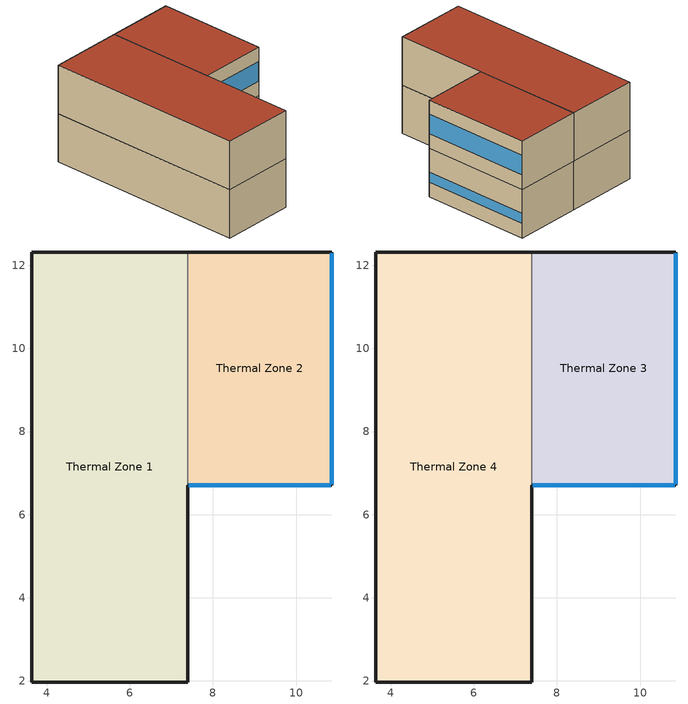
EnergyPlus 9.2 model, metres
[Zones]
Thermal Zone 1
 floor adiabatic (ASHRAE 189.1-2009 ExtWall Mass ClimateZone 7): 7.39,12.32 7.39,1.97 3.63,1.97 3.63,12.32 z0
 wall outside (ASHRAE 189.1-2009 ExtWall Mass ClimateZone 5): 7.39,12.32 3.63,12.32 3.63,1.97 7.39,1.97 7.39,6.71 z0:2.5
 wall to Thermal Zone 2 (Interior Wall): 7.39,6.71 7.39,12.32 z0:2.5
Thermal Zone 2
 floor adiabatic (ASHRAE 189.1-2009 ExtWall Mass ClimateZone 8): 10.86,12.32 10.86,6.71 7.39,6.71 7.39,12.32 z0
 wall outside (ASHRAE 189.1-2009 ExtWall Mass ClimateZone 5): 7.39,6.71 10.86,6.71 10.86,12.32 7.39,12.32 z0:2.5
 window (ASHRAE 189.1-2009 ExtWindow ClimateZone 4-5): 10.86,6.74 10.86,12.3 z0.76:1.26; 7.42,6.71 10.84,6.71 z0.76:1.27
Thermal Zone 3
 floor to Thermal Zone 2 (Interior Floor): 10.86,12.32 10.86,6.71 7.39,6.71 7.39,12.32 z2.5
 wall outside (ASHRAE 189.1-2009 ExtWall Mass ClimateZone 5): 7.39,6.71 10.86,6.71 10.86,12.32 7.39,12.32 z2.5:5
 wall to Thermal Zone 4 (Interior Wall): 7.39,12.32 7.39,6.71 z2.5:5
 window (ASHRAE 189.1-2009 ExtWindow ClimateZone 4-5): 7.42,6.71 10.84,6.71 / 10.86,6.74 10.86,12.3 z3.26:4.27
 roof outside (ASHRAE 189.1-2009 ExtRoof IEAD ClimateZone 2-5): 10.86,6.71 10.86,12.32 7.39,12.32 7.39,6.71 z5
Thermal Zone 4
 floor to Thermal Zone 1 (Interior Floor): 7.39,12.32 7.39,1.97 3.63,1.97 3.63,12.32 z2.5
 wall outside (ASHRAE 189.1-2009 ExtWall Mass ClimateZone 5): 7.39,12.32 3.63,12.32 3.63,1.97 7.39,1.97 7.39,6.71 z2.5:5
 roof outside (ASHRAE 189.1-2009 ExtRoof IEAD ClimateZone 2-5): 7.39,1.97 7.39,12.32 3.63,12.32 3.63,1.97 z5
[Building]
Building 1
[Site:Location]
Cuernavaca Matamoros Intl AP: Latitude {deg}=18.835; Longitude {deg}=-99.262; Time Zone {hr}=-6; Elevation {m}=1303.6
[Material] Thermal Absorptance=0.9
Name | Roughness | Thickness {m} | Conductivity {W/m-K} | Density {kg/m3} | Specific Heat {J/kg-K} | Solar Absorptance | Visible Absorptance
1/2IN Gypsum | Smooth | 0.0127 | 0.16 | 784.9 | 830 | 0.4 | 0.4
1IN Stucco | Smooth | 0.0253 | 0.6918 | 1858 | 837 | 0.92 | 0.92
8IN Concrete HW | MediumRough | 0.2033 | 1.7296 | 2243 | 837 | 0.65 | 0.65
F16 Acoustic tile | MediumSmooth | 0.0191 | 0.06 | 368 | 590 | 0.3 | 0.3
G01a 19mm gypsum board | MediumSmooth | 0.019 | 0.16 | 800 | 1090 | 0.4 | 0.4
M11 100mm lightweight concrete | MediumRough | 0.1016 | 0.53 | 1280 | 840 | 0.5 | 0.5
Metal Decking | MediumSmooth | 0.0015 | 45.006 | 7680 | 418.4 | 0.6 | 0.6
Roof Insulation [21] | MediumRough | 0.2105 | 0.049 | 265 | 836.8 | 0.7 | 0.7
Roof Membrane | VeryRough | 0.0095 | 0.16 | 1121.29 | 1460 | 0.7 | 0.7
Wall Insulation [35] | MediumRough | 0.0452 | 0.0432 | 91 | 837 | 0.5 | 0.5
Wall Insulation [40] | MediumRough | 0.0794 | 0.0432 | 91 | 837 | 0.5 | 0.5
[Material:AirGap]
Name | Thermal Resistance {m2-K/W}
F04 Wall air space resistance | 0.15
F05 Ceiling air space resistance | 0.18
[WindowMaterial:Glazing]
Theoretical Glass [207]: Optical Data Type=SpectralAverage; Thickness {m}=0.003; Solar Transmittance at Normal Incidence=0.3311; Front Side Solar Reflectance at Normal Incidence=0.6189; Back Side Solar Reflectance at Normal Incidence=0; Visible Transmittance at Normal Incidence=0.44; Front Side Visible Reflectance at Normal Incidence=0.51; Back Side Visible Reflectance at Normal Incidence=0; Infrared Transmittance at Normal Incidence=0; Front Side Infrared Hemispherical Emissivity=0.9; Back Side Infrared Hemispherical Emissivity=0.9; Conductivity {W/m-K}=0.0133; Dirt Correction Factor for Solar and Visible Transmittance=1; Solar Diffusing=No
[Construction]
ASHRAE 189.1-2009 ExtRoof IEAD ClimateZone 2-5: Roof Membrane, Roof Insulation [21], Metal Decking
ASHRAE 189.1-2009 ExtWall Mass ClimateZone 5: 1IN Stucco, 8IN Concrete HW, Wall Insulation [40], 1/2IN Gypsum
ASHRAE 189.1-2009 ExtWall Mass ClimateZone 7; ASHRAE 189.1-2009 ExtWall Mass ClimateZone 8: 1IN Stucco, 8IN Concrete HW, Wall Insulation [35], 1/2IN Gypsum
ASHRAE 189.1-2009 ExtWindow ClimateZone 4-5: Theoretical Glass [207]
Interior Floor: F16 Acoustic tile, F05 Ceiling air space resistance, M11 100mm lightweight concrete
Interior Wall: G01a 19mm gypsum board, F04 Wall air space resistance, G01a 19mm gypsum board
[Zone]
Thermal Zone 1; Thermal Zone 2; Thermal Zone 3; Thermal Zone 4
